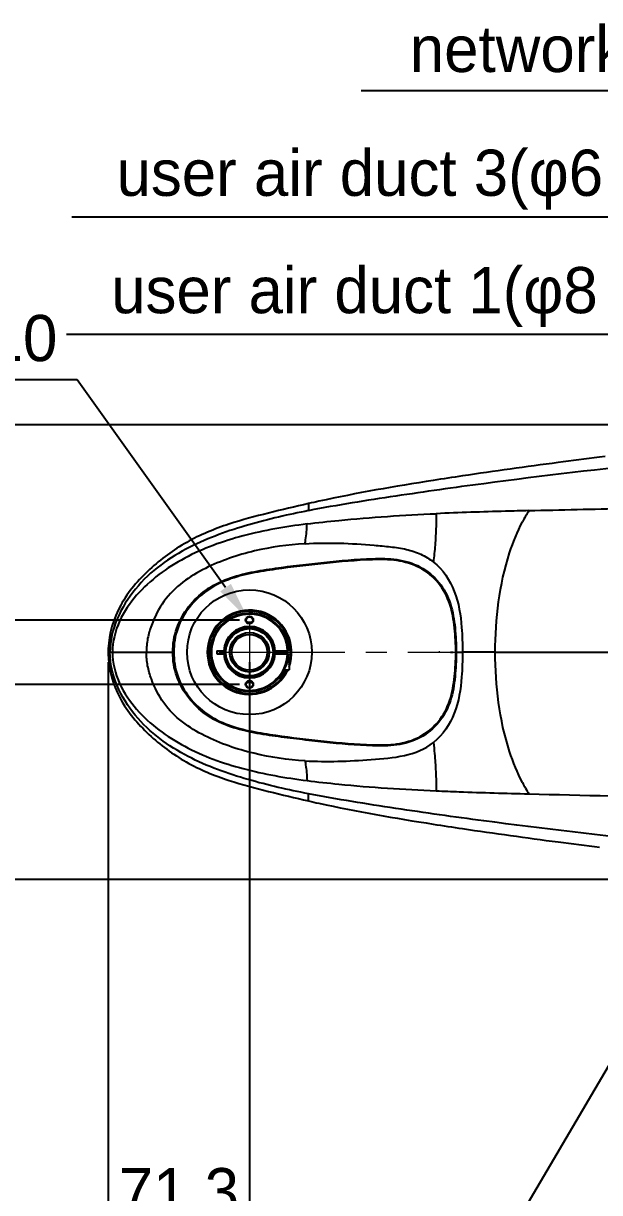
# Model space of a CAD drawing. Header units: millimetres. Extents: x 4061 to 8240, y 107 to 1541.
# Drawn here: x 6639 to 6726.3, y 588 to 765.2 of the extents above; entities that cross this region are included whole.
import ezdxf
from ezdxf import colors
from ezdxf.entities.mleader import LeaderData, LeaderLine
from ezdxf.math import Vec2, Vec3

# ---------------------------------------------------------------- set-up
doc = ezdxf.new("R2010")
doc.units = ezdxf.units.MM
doc.linetypes.add('CENTER2', pattern=[28.575, 19.05, -3.175, 3.175, -3.175])
doc.layers.add('中心线层', color=7, linetype='CENTER2', lineweight=0)
doc.layers.add('轮廓实线层', color=7, linetype='Continuous', lineweight=30)
doc.layers.add('尺寸标注', color=7, linetype='Continuous')
doc.styles.add('思源黑', font='SourceHanSansCN-Normal.ttf')
doc.dimstyles.new('尺寸标注_3_10比例', dxfattribs={"dimtxt": 7, "dimasz": 6, "dimexe": 2, "dimexo": 1.5, "dimgap": 1, "dimtad": 1, "dimdec": 1, "dimlfac": 3.333333, "dimdsep": 46, "dimtxsty": '思源黑', "dimcen": 0.09, "dimadec": 0, "dimazin": 0, "dimtp": 0.01, "dimtm": 0.01, "dimtfac": 1, "dimtdec": 1, "dimtofl": 0, "dimtmove": 0, "dimatfit": 3, "dimfxl": 0, "dimtolj": 1, "dimarcsym": 0})

# ---------------------------------------------------------------- blocks, each defined once
blk = doc.blocks.new('*D1402')
at = {"layer": 'Defpoints', "color": 0}
for p in [(6651.86, 669.87), (6673.26, 669.87), (6673.26, 583.54)]:
    blk.add_point(p, dxfattribs=at)
at = {"layer": '轮廓实线层', "color": 0, "lineweight": -2}
for p, q in [((6651.86, 668.37), (6651.86, 581.54)), ((6673.26, 668.37), (6673.26, 581.54)), ((6657.86, 583.54), (6667.26, 583.54))]:
    blk.add_line(p, q, dxfattribs=at)
at = {"layer": '轮廓实线层', "color": 0}
for points in [[(6657.86, 584.54), (6657.86, 582.54), (6651.86, 583.54)], [(6667.26, 582.54), (6667.26, 584.54), (6673.26, 583.54)]]:
    blk.add_solid(points, dxfattribs=at)
at = {"layer": '轮廓实线层', "color": 0, "insert": (6662.56, 588.17), "char_height": 7, "attachment_point": 5, "style": '思源黑'}
blk.add_mtext('\\A1;71.3', dxfattribs=at)
blk = doc.blocks.new('*D1403')
at = {"layer": 'Defpoints', "color": 0}
for p in [(6673.26, 669.87), (6808.26, 669.87), (6808.26, 583.46)]:
    blk.add_point(p, dxfattribs=at)
at = {"layer": '轮廓实线层', "color": 0, "lineweight": -2}
for p, q in [((6673.26, 668.37), (6673.26, 581.46)), ((6808.26, 668.37), (6808.26, 581.46)), ((6679.26, 583.46), (6802.26, 583.46))]:
    blk.add_line(p, q, dxfattribs=at)
at = {"layer": '轮廓实线层', "color": 0}
for points in [[(6679.26, 584.46), (6679.26, 582.46), (6673.26, 583.46)], [(6802.26, 582.46), (6802.26, 584.46), (6808.26, 583.46)]]:
    blk.add_solid(points, dxfattribs=at)
at = {"layer": '轮廓实线层', "color": 0, "insert": (6740.76, 588.09), "char_height": 7, "attachment_point": 5, "style": '思源黑'}
blk.add_mtext('\\A1;450', dxfattribs=at)
blk = doc.blocks.new('*D1413')
at = {"layer": 'Defpoints', "color": 0}
for p in [(6790.18, 704.31), (6595.76, 635.43), (6790.18, 635.43)]:
    blk.add_point(p, dxfattribs=at)
at = {"layer": '轮廓实线层', "color": 0, "lineweight": -2}
for p, q in [((6788.68, 704.31), (6593.76, 704.31)), ((6595.76, 698.31), (6595.76, 641.43)), ((6788.68, 635.43), (6593.76, 635.43))]:
    blk.add_line(p, q, dxfattribs=at)
at = {"layer": '轮廓实线层', "color": 0}
for points in [[(6596.76, 698.31), (6594.76, 698.31), (6595.76, 704.31)], [(6594.76, 641.43), (6596.76, 641.43), (6595.76, 635.43)]]:
    blk.add_solid(points, dxfattribs=at)
at = {"layer": '轮廓实线层', "color": 0, "insert": (6591.13, 669.87), "char_height": 7, "attachment_point": 5, "rotation": 90, "style": '思源黑'}
blk.add_mtext('\\A1;229.6', dxfattribs=at)
blk = doc.blocks.new('*D1528')
at = {"color": 0, "lineweight": -2}
for p, q in [((6633.83, 680.74), (6633.83, 686.74)), ((6671.76, 674.74), (6631.83, 674.74)), ((6671.76, 664.99), (6631.83, 664.99)), ((6633.83, 658.99), (6633.83, 633.46))]:
    blk.add_line(p, q, dxfattribs=at)
at = {"color": 0}
for points in [[(6632.83, 680.74), (6634.83, 680.74), (6633.83, 674.74)], [(6634.83, 658.99), (6632.83, 658.99), (6633.83, 664.99)]]:
    blk.add_solid(points, dxfattribs=at)
at = {"layer": 'Defpoints', "color": 0}
for p in [(6673.26, 674.74), (6633.83, 664.99), (6673.26, 664.99)]:
    blk.add_point(p, dxfattribs=at)
at = {"color": 0, "insert": (6629.2, 643.23), "char_height": 7, "attachment_point": 5, "rotation": 90, "style": '思源黑'}
blk.add_mtext('\\A1;32.5', dxfattribs=at)

msp = doc.modelspace()

# ---------------------------------------------------------------- linework, layer by layer
for p, q in [((6727.157, 699.513), (6726.266, 699.403)), ((6682.205, 692.391), (6682.201, 691.322)), ((6651.853, 669.895), (6651.853, 669.869)), ((6651.853, 669.869), (6651.853, 669.843)), ((6651.863, 669.869), (6652.115, 669.869)), ((6652.116, 669.87), (6652.506, 669.868)), ((6652.506, 669.869), (6657.655, 669.869)), ((6657.654, 669.869), (6661.637, 669.869)), ((6661.787, 669.869), (6661.637, 669.869)), ((6668.305, 670.094), (6668.305, 669.644)), ((6668.305, 670.094), (6669.512, 670.094)), ((6668.305, 669.644), (6669.512, 669.644)), ((6676.999, 670.094), (6679.176, 670.094)), ((6676.999, 669.644), (6679.176, 669.644)), ((6677.604, 670.094), (6677.604, 669.644)), ((6678.804, 670.094), (6678.804, 669.644)), ((6702.109, 669.869), (6701.959, 669.869)), ((6703.694, 669.869), (6704.093, 669.869)), ((6704.507, 669.869), (6704.58, 669.869)), ((6704.579, 669.869), (6705.522, 669.869)), ((6710.476, 669.869), (6739.354, 669.869)), ((6678.987, 668.369), (6679.254, 668.369)), ((6679.254, 668.369), (6679.254, 667.214)), ((6678.529, 667.169), (6679.209, 667.169)), ((6678.552, 667.214), (6679.254, 667.214)), ((6679.209, 667.169), (6679.254, 667.214)), ((6682.205, 647.347), (6682.202, 648.416))]:
    msp.add_line(p, q)
for centre, radius in [((6673.255, 669.869), 9.45), ((6673.255, 674.744), 0.585), ((6673.255, 674.744), 0.495), ((6673.255, 669.869), 3.75), ((6673.255, 669.869), 3.577), ((6673.255, 669.869), 3), ((6673.255, 669.869), 2.7), ((6673.255, 669.869), 2.7), ((6673.255, 664.994), 0.585), ((6673.255, 664.994), 0.495)]:
    msp.add_circle(centre, radius)
for centre, radius, start, end in [((6826.991, -120.444), 826.007, 97.441723, 98.456401), ((6838.697, -207.771), 914.115, 97.064953, 97.460324), ((6802.568, 44.739), 659.028, 98.468062, 98.858495), ((6731.793, 474.365), 223.597, 102.40054, 102.8133), ((6737.947, 677.501), 26.301, 148.2835, 152.57074), ((6673.255, 669.869), 6.39, 339.87988, 335.00152), ((6673.255, 669.869), 6.3, 342.2489, 334.62161), ((6673.255, 669.869), 6.225, 344.54987, 334.2939), ((6673.255, 669.869), 5.925, 2.17631, 357.82369), ((6673.255, 669.869), 5.775, 2.23287, 357.76713), ((6673.255, 669.869), 3.9, 3.30736, 176.69264), ((6673.255, 669.869), 4.53, 85.68471, 94.31529), ((6665.758, 669.868), 13.905, 179.59357, 179.88727), ((6665.762, 669.87), 13.909, 180.11231, 180.81235), ((6665.831, 669.866), 13.968, 177.93243, 179.5892), ((6665.822, 669.872), 13.959, 179.58933, 180.81505), ((6673.255, 669.869), 4.53, 177.15274, 182.84735), ((6673.255, 669.869), 3.93, 176.718, 183.282), ((6673.255, 669.869), 3.9, 183.30736, 356.69264), ((6673.255, 669.869), 3.93, 356.718, 3.282), ((6673.255, 669.869), 4.53, 265.68469, 274.31531), ((6737.782, 662.143), 26.111, 207.41503, 211.73337), ((6731.765, 865.251), 223.472, 257.18671, 257.59927), ((6803.153, 1298.929), 663.002, 261.144952, 261.533234), ((6826.774, 1458.579), 824.39, 261.543166, 262.560022), ((6839.078, 1550.7), 917.329, 262.543026, 262.937564)]:
    msp.add_arc(centre, radius, start, end)
for points, knots in [([(6790.159, 701.609), (6785.595, 701.708), (6776.468, 701.593), (6758.277, 700.677), (6735.68, 698.71), (6713.224, 696.083), (6695.424, 693.567), (6686.583, 692.164), (6682.202, 691.32)], [0, 0, 0, 0, 0.1261445, 0.2520842, 0.503226, 0.7527351, 0.8767178, 1, 1, 1, 1]), ([(6682.201, 691.322), (6679.161, 690.736), (6673.023, 689.334), (6665.431, 686.654), (6659.659, 683.202), (6654.618, 678.476), (6652.117, 673.311), (6652.115, 669.87)], [0, 0, 0, 0, 0.2343604, 0.4762955, 0.606155, 0.7395281, 1, 1, 1, 1]), ([(6682.205, 692.391), (6680.18, 691.93), (6676.14, 690.976), (6672.116, 689.933), (6670.144, 689.284)], [0, 0, 0, 0, 0.5000389, 1, 1, 1, 1]), ([(6715.574, 691.328), (6714.399, 691.298), (6709.719, 691.173), (6705.04, 691.018), (6701.538, 690.863)], [0, 0, 0, 0, 0.2510771, 1, 1, 1, 1]), ([(6715.574, 691.329), (6720.439, 691.454), (6730.196, 691.682), (6744.983, 691.954), (6759.868, 692.154), (6774.526, 692.243), (6786.315, 692.149), (6795.185, 691.772), (6801.36, 691.251), (6806.311, 690.389), (6810.097, 689.315), (6812.798, 688.17), (6815.272, 686.602), (6818.434, 684.248), (6820.487, 682.093), (6821.87, 680.668)], [0, 0, 0, 0, 0.1333384, 0.2674309, 0.4052206, 0.5412094, 0.669074, 0.7281819, 0.7844501, 0.838775, 0.8655352, 0.8921528, 0.9188106, 0.9455903, 1, 1, 1, 1]), ([(6670.144, 689.284), (6667.939, 688.557), (6663.618, 686.767), (6658.884, 683.309), (6655.665, 679.946), (6653.001, 676.149), (6651.955, 672.672), (6651.872, 670.37)], [0, 0, 0, 0, 0.2505136, 0.5008339, 0.626177, 0.7514473, 1, 1, 1, 1]), ([(6681.976, 689.306), (6678.723, 688.886), (6672.357, 687.819), (6664.77, 685.083), (6659.473, 681.744), (6656.019, 678.604), (6653.313, 674.68), (6652.505, 671.483), (6652.506, 669.869)], [0, 0, 0, 0, 0.2583844, 0.5074785, 0.6286754, 0.7497046, 0.8728429, 1, 1, 1, 1]), ([(6681.67, 686.316), (6681.703, 686.513), (6681.858, 687.503), (6681.965, 688.504), (6681.976, 689.306)], [0, 0, 0, 0, 0.1994303, 1, 1, 1, 1]), ([(6681.976, 689.306), (6683.571, 689.512), (6690.073, 690.241), (6696.608, 690.642), (6701.538, 690.863)], [0, 0, 0, 0, 0.245753, 1, 1, 1, 1]), ([(6701.538, 690.863), (6701.56, 690.214), (6701.506, 688.628), (6701.412, 686.183), (6701.205, 684.396), (6701.123, 683.539)], [0, 0, 0, 0, 0.2650957, 0.6482529, 1, 1, 1, 1]), ([(6710.476, 669.869), (6710.508, 674.939), (6711.274, 681.814), (6713.823, 688.113), (6714.603, 689.617)], [0, 0, 0, 0, 0.7495701, 1, 1, 1, 1]), ([(6681.67, 686.316), (6679.098, 686.159), (6675.219, 685.626), (6670.204, 684.173), (6666.522, 682.655), (6663.051, 680.599), (6660.106, 677.702), (6658.577, 674.592), (6657.758, 671.951), (6657.654, 670.56), (6657.654, 669.869)], [0, 0, 0, 0, 0.2417961, 0.364863, 0.4891248, 0.6145211, 0.7414899, 0.8703026, 0.9351385, 1, 1, 1, 1]), ([(6681.67, 686.316), (6685.151, 686.529), (6689.491, 686.36), (6694.597, 685.865), (6696.998, 685.524), (6699.232, 684.803), (6700.543, 684.003), (6701.124, 683.541)], [0, 0, 0, 0, 0.5243598, 0.6496264, 0.7717267, 0.8884118, 1, 1, 1, 1]), ([(6661.637, 669.869), (6661.637, 671.099), (6662.033, 673.587), (6663.88, 676.855), (6666.58, 679.454), (6669.932, 681.114), (6673.523, 682.047), (6678.401, 682.785), (6684.524, 683.521), (6690.661, 684.071), (6695.612, 684.09), (6699.221, 683.003), (6702.163, 680.607), (6703.879, 677.238), (6704.456, 673.565), (6704.578, 671.102), (6704.579, 669.869)], [0, 0, 0, 0, 0.0624467, 0.1248709, 0.1873287, 0.2498385, 0.3124001, 0.3749824, 0.5001534, 0.6252966, 0.6878715, 0.7502217, 0.8125661, 0.8748825, 0.9374135, 1, 1, 1, 1]), ([(6704.507, 669.869), (6704.507, 671.096), (6704.377, 673.544), (6703.792, 677.191), (6702.063, 680.517), (6699.145, 682.876), (6695.567, 683.952), (6690.648, 683.913), (6684.541, 683.377), (6678.446, 682.639), (6673.592, 681.909), (6670.025, 680.986), (6666.694, 679.352), (6664.014, 676.78), (6662.179, 673.549), (6661.787, 671.086), (6661.787, 669.869)], [0, 0, 0, 0, 0.0627131, 0.125289, 0.1874976, 0.2496268, 0.3118186, 0.3744149, 0.4998822, 0.6254296, 0.6881515, 0.7507534, 0.8131845, 0.875511, 0.9377831, 1, 1, 1, 1]), ([(6701.124, 683.541), (6702.543, 682.404), (6704.707, 679.168), (6705.246, 675.477), (6705.391, 673.621)], [0, 0, 0, 0, 0.4941849, 1, 1, 1, 1]), ([(6651.864, 669.673), (6651.897, 667.344), (6652.891, 663.802), (6655.545, 659.933), (6658.78, 656.512), (6663.556, 652.998), (6667.925, 651.184), (6670.155, 650.45)], [0, 0, 0, 0, 0.2485495, 0.3738352, 0.4991908, 0.7495125, 1, 1, 1, 1]), ([(6682.202, 648.418), (6679.123, 649.013), (6672.899, 650.429), (6663.632, 653.723), (6655.325, 659.686), (6652.113, 666.443), (6652.116, 669.869)], [0, 0, 0, 0, 0.2377161, 0.4836282, 0.7403703, 1, 1, 1, 1]), ([(6652.506, 669.869), (6652.505, 668.255), (6653.313, 665.058), (6656.019, 661.133), (6659.473, 657.993), (6664.77, 654.654), (6672.357, 651.919), (6678.723, 650.851), (6681.976, 650.431)], [0, 0, 0, 0, 0.1271571, 0.2502954, 0.3713246, 0.4925215, 0.7416156, 1, 1, 1, 1]), ([(6681.67, 653.421), (6679.059, 653.582), (6675.139, 654.125), (6670.094, 655.602), (6666.432, 657.129), (6662.992, 659.185), (6660.085, 662.073), (6658.572, 665.163), (6657.757, 667.791), (6657.654, 669.178), (6657.655, 669.869)], [0, 0, 0, 0, 0.2454855, 0.3687029, 0.4924024, 0.6168413, 0.742721, 0.8706493, 0.9352214, 1, 1, 1, 1]), ([(6704.579, 669.869), (6704.581, 668.636), (6704.453, 666.173), (6703.884, 662.498), (6702.159, 659.132), (6699.219, 656.734), (6695.61, 655.639), (6690.658, 655.674), (6685.749, 656.093), (6680.852, 656.681), (6677.181, 657.131), (6673.523, 657.692), (6669.933, 658.623), (6666.581, 660.283), (6663.878, 662.881), (6662.034, 666.151), (6661.637, 668.639), (6661.637, 669.869)], [0, 0, 0, 0, 0.0625678, 0.1251059, 0.1874365, 0.249815, 0.3122166, 0.3747574, 0.4998694, 0.5624434, 0.6250177, 0.6875923, 0.7501474, 0.812646, 0.8751242, 0.9375644, 1, 1, 1, 1]), ([(6661.787, 669.869), (6661.787, 668.652), (6662.179, 666.188), (6664.015, 662.957), (6666.695, 660.385), (6670.026, 658.751), (6673.593, 657.829), (6678.448, 657.098), (6684.542, 656.36), (6690.649, 655.824), (6695.568, 655.785), (6699.145, 656.862), (6702.063, 659.221), (6703.792, 662.546), (6704.377, 666.193), (6704.507, 668.642), (6704.507, 669.869)], [0, 0, 0, 0, 0.0622214, 0.1244988, 0.1868333, 0.2492619, 0.311865, 0.3745892, 0.5001415, 0.625612, 0.6882023, 0.7503792, 0.8124954, 0.8747041, 0.9372837, 1, 1, 1, 1]), ([(6710.476, 669.869), (6710.07, 669.868), (6708.419, 669.869), (6706.768, 669.87), (6705.522, 669.869)], [0, 0, 0, 0, 0.2458389, 1, 1, 1, 1]), ([(6714.603, 650.121), (6713.823, 651.624), (6711.274, 657.924), (6710.508, 664.799), (6710.476, 669.869)], [0, 0, 0, 0, 0.2504304, 1, 1, 1, 1]), ([(6705.391, 666.117), (6705.246, 664.261), (6704.707, 660.57), (6702.543, 657.334), (6701.124, 656.197)], [0, 0, 0, 0, 0.5058151, 1, 1, 1, 1]), ([(6715.574, 648.41), (6723.803, 648.193), (6738.259, 647.886), (6757.786, 647.601), (6773.68, 647.494), (6785.565, 647.577), (6794.498, 647.924), (6800.646, 648.407), (6806.21, 649.312), (6811.196, 650.666), (6815.075, 652.936), (6818.647, 655.707), (6820.65, 657.811), (6821.869, 659.069)], [0, 0, 0, 0, 0.2255858, 0.3962069, 0.5351188, 0.6611559, 0.7218139, 0.7800935, 0.829949, 0.8762901, 0.9206288, 0.952023, 1, 1, 1, 1]), ([(6681.67, 653.423), (6685.008, 653.219), (6691.427, 653.52), (6698.582, 654.16), (6701.123, 656.197)], [0, 0, 0, 0, 0.5065543, 1, 1, 1, 1]), ([(6701.123, 656.198), (6701.177, 655.638), (6701.349, 654.169), (6701.478, 651.726), (6701.571, 649.842), (6701.538, 648.875)], [0, 0, 0, 0, 0.2301756, 0.6044532, 1, 1, 1, 1]), ([(6681.67, 653.421), (6681.703, 653.224), (6681.858, 652.234), (6681.966, 651.233), (6681.976, 650.431)], [0, 0, 0, 0, 0.1995176, 1, 1, 1, 1]), ([(6670.155, 650.45), (6672.125, 649.802), (6676.146, 648.76), (6680.182, 647.807), (6682.205, 647.347)], [0, 0, 0, 0, 0.4999634, 1, 1, 1, 1]), ([(6681.976, 650.431), (6683.571, 650.225), (6690.073, 649.496), (6696.608, 649.096), (6701.538, 648.875)], [0, 0, 0, 0, 0.2457521, 1, 1, 1, 1]), ([(6790.159, 638.128), (6781.04, 637.934), (6762.819, 638.682), (6735.682, 641.022), (6713.225, 643.658), (6695.423, 646.169), (6686.583, 647.576), (6682.201, 648.416)], [0, 0, 0, 0, 0.2520464, 0.5032011, 0.7527228, 0.8767117, 1, 1, 1, 1]), ([(6701.538, 648.875), (6702.702, 648.823), (6707.38, 648.635), (6712.059, 648.5), (6715.574, 648.409)], [0, 0, 0, 0, 0.248905, 1, 1, 1, 1])]:
    msp.add_open_spline(points, degree=3, knots=knots)
for points in [[(6701.081, 695.906), (6695.288, 695.003), (6689.503, 694.005), (6683.776, 692.745)], [(6705.391, 673.621), (6705.489, 672.373), (6705.523, 671.12), (6705.522, 669.869)], [(6705.522, 669.869), (6705.523, 668.617), (6705.489, 667.364), (6705.391, 666.117)], [(6683.775, 646.993), (6689.506, 645.732), (6695.295, 644.733), (6701.094, 643.829)]]:
    msp.add_open_spline(points, degree=3)
at = {"layer": '中心线层'}
for p, q in [((6673.255, 674.432), (6673.255, 665.306)), ((6668.649, 669.869), (7047.166, 669.869))]:
    msp.add_line(p, q, dxfattribs=at)

# ---------------------------------------------------------------- dimensions: what is measured, and where the dimension line sits
dim = msp.add_linear_dim(base=(6633.827, 664.994), p1=(6673.255, 674.744), p2=(6673.255, 664.994), angle=90, dimstyle='尺寸标注_3_10比例')
dim.commit()
dim.dimension.update_dxf_attribs({"geometry": '*D1528', "text_midpoint": (6629.196, 643.229)})
at = {"layer": '轮廓实线层'}
dim = msp.add_linear_dim(base=(6595.76, 635.432), p1=(6790.176, 704.306), p2=(6790.175, 635.432), angle=90, dimstyle='尺寸标注_3_10比例', dxfattribs=at)
dim.commit()
dim.dimension.update_dxf_attribs({"geometry": '*D1413', "text_midpoint": (6595.76, 669.869), "dimtype": 160})
for base, p1, p2, picture, middle in [((6673.255, 583.544), (6651.863, 669.869), (6673.255, 669.869), '*D1402', (6662.559, 588.175)), ((6808.255, 583.463), (6673.255, 669.869), (6808.255, 669.869), '*D1403', (6740.755, 588.089))]:
    dim = msp.add_linear_dim(base=base, p1=p1, p2=p2, dimstyle='尺寸标注_3_10比例', dxfattribs=at)
    dim.commit()
    dim.dimension.update_dxf_attribs({"geometry": picture, "text_midpoint": middle})

# ---------------------------------------------------------------- leaders
ml = msp.add_multileader_mtext('Standard')
ml.set_content('{\\C256;network port}', style='思源黑')
ml.set_leader_properties()
ml.build(insert=Vec2(0, 0))
ml.multileader.update_dxf_attribs({"text_left_attachment_type": 5, "text_right_attachment_type": 5, "dogleg_length": 1, "arrow_head_size": 6})
ctx = ml.context
ctx.base_point, ctx.char_height, ctx.arrow_head_size, ctx.plane_origin = Vec3(6690.459, 754.948), 7, 6, Vec3(6776.815, 668.834)
ctx.left_attachment, ctx.right_attachment, ctx.text_align_type = 5, 5, 2
notes = []
notes.append((ctx, [(0, (1, 1, 0), (6752.047, 754.948), (-1, 0), 1, [(0, [(6776.815, 668.834)], 0, [])])]))
ctx.mtext.insert, ctx.mtext.alignment, ctx.mtext.flow_direction = Vec3(6749.047, 764.778), 3, 5
ml = msp.add_multileader_mtext('Standard')
ml.set_content('{\\C7;user air duct }3{\\C256;(φ6 grey)}', style='思源黑')
ml.set_leader_properties()
ml.build(insert=Vec2(0, 0))
ml.multileader.update_dxf_attribs({"text_left_attachment_type": 5, "text_right_attachment_type": 5, "dogleg_length": 1, "arrow_head_size": 6})
ctx = ml.context
ctx.base_point, ctx.char_height, ctx.arrow_head_size, ctx.plane_origin = Vec3(6648.237, 735.814), 7, 6, Vec3(6770.655, 675.845)
ctx.left_attachment, ctx.right_attachment, ctx.text_align_type = 5, 5, 2
notes.append((ctx, [(0, (1, 1, 0), (6753.754, 735.814), (-1, 0), 1, [(0, [(6770.655, 675.845)], 0, [])])]))
ctx.mtext.insert, ctx.mtext.alignment, ctx.mtext.flow_direction = Vec3(6750.754, 746.017), 3, 5
ml = msp.add_multileader_mtext('Standard')
ml.set_content('{\\C7;user air duct }1{\\C256;(φ8 grey)}', style='思源黑')
ml.set_leader_properties()
ml.build(insert=Vec2(0, 0))
ml.multileader.update_dxf_attribs({"text_left_attachment_type": 5, "text_right_attachment_type": 5, "dogleg_length": 1, "arrow_head_size": 6})
ctx = ml.context
ctx.base_point, ctx.char_height, ctx.arrow_head_size, ctx.plane_origin = Vec3(6647.421, 718.033), 7, 6, Vec3(6762.649, 675.319)
ctx.left_attachment, ctx.right_attachment, ctx.text_align_type = 5, 5, 2
notes.append((ctx, [(0, (1, 1, 0), (6752.938, 718.033), (-1, 0), 1, [(0, [(6762.649, 675.319)], 0, [])])]))
ctx.mtext.insert, ctx.mtext.alignment, ctx.mtext.flow_direction = Vec3(6749.938, 728.237), 3, 5
ml = msp.add_multileader_mtext('Standard')
ml.set_content('{\\C7;user air duct }2{\\C256;(φ8 blue)}', style='思源黑')
ml.set_leader_properties()
ml.build(insert=Vec2(0, 0))
ml.multileader.update_dxf_attribs({"text_left_attachment_type": 5, "text_right_attachment_type": 5, "dogleg_length": 1, "arrow_head_size": 6})
ctx = ml.context
ctx.base_point, ctx.char_height, ctx.arrow_head_size, ctx.plane_origin = Vec3(6596.236, 563.956), 7, 6, Vec3(6672.849, 506.179)
ctx.left_attachment, ctx.right_attachment, ctx.text_align_type = 5, 5, 2
notes.append((ctx, [(0, (1, 1, 0), (6702.197, 563.956), (-1, 0), 1, [(0, [(6760.899, 663.784)], 0, [])])]))
ctx.mtext.insert, ctx.mtext.alignment, ctx.mtext.flow_direction = Vec3(6699.197, 573.664), 3, 5
ml = msp.add_multileader_mtext('Standard')
ml.set_content('{\\C7;user air duct }4{\\C256;(φ6 blue}', style='思源黑')
ml.set_leader_properties()
ml.build(insert=Vec2(0, 0))
ml.multileader.update_dxf_attribs({"text_left_attachment_type": 5, "text_right_attachment_type": 5, "dogleg_length": 1, "arrow_head_size": 6})
ctx = ml.context
ctx.base_point, ctx.char_height, ctx.arrow_head_size, ctx.plane_origin = Vec3(6600.844, 544.249), 7, 6, Vec3(6683.884, 505.606)
ctx.left_attachment, ctx.right_attachment, ctx.text_align_type = 5, 5, 2
notes.append((ctx, [(0, (1, 1, 0), (6704.129, 544.249), (-1, 0), 1, [(0, [(6771.934, 663.21)], 0, [])])]))
ctx.mtext.insert, ctx.mtext.alignment, ctx.mtext.flow_direction = Vec3(6701.129, 553.957), 3, 5
at = {"layer": '尺寸标注'}
ml = msp.add_multileader_mtext('Standard', dxfattribs=at)
ml.set_content('2×M4 {\\A1;\\C256;depth }10', style='思源黑')
ml.set_leader_properties()
ml.build(insert=Vec2(0, 0))
ml.multileader.update_dxf_attribs({"text_left_attachment_type": 5, "text_right_attachment_type": 5, "dogleg_length": 1, "arrow_head_size": 6})
ctx = ml.context
ctx.base_point, ctx.char_height, ctx.arrow_head_size, ctx.plane_origin = Vec3(6574.206, 711.144), 7, 6, Vec3(6673.284, 664.809)
ctx.left_attachment, ctx.right_attachment, ctx.text_align_type = 5, 5, 2
notes.append((ctx, [(0, (1, 1, 0), (6647.161, 711.144), (-1, 0), 1, [(0, [(6673.126, 674.785)], 0, [])])]))
ctx.mtext.insert, ctx.mtext.alignment, ctx.mtext.flow_direction = Vec3(6644.161, 720.974), 3, 5
for ctx, leaders in notes:
    for number, flags, end, landing, length, lines in leaders:
        leader = LeaderData()
        leader.index, (leader.has_last_leader_line, leader.has_dogleg_vector, leader.attachment_direction) = number, flags
        leader.last_leader_point, leader.dogleg_vector, leader.dogleg_length = Vec3(end), Vec3(landing), length
        for number, points, colour, breaks in lines:
            line = LeaderLine()
            line.index, line.vertices, line.color, line.breaks = number, Vec3.list(points), colors.encode_raw_color(colour), breaks
            leader.lines.append(line)
        ctx.leaders.append(leader)

doc.saveas('drawing.dxf')
